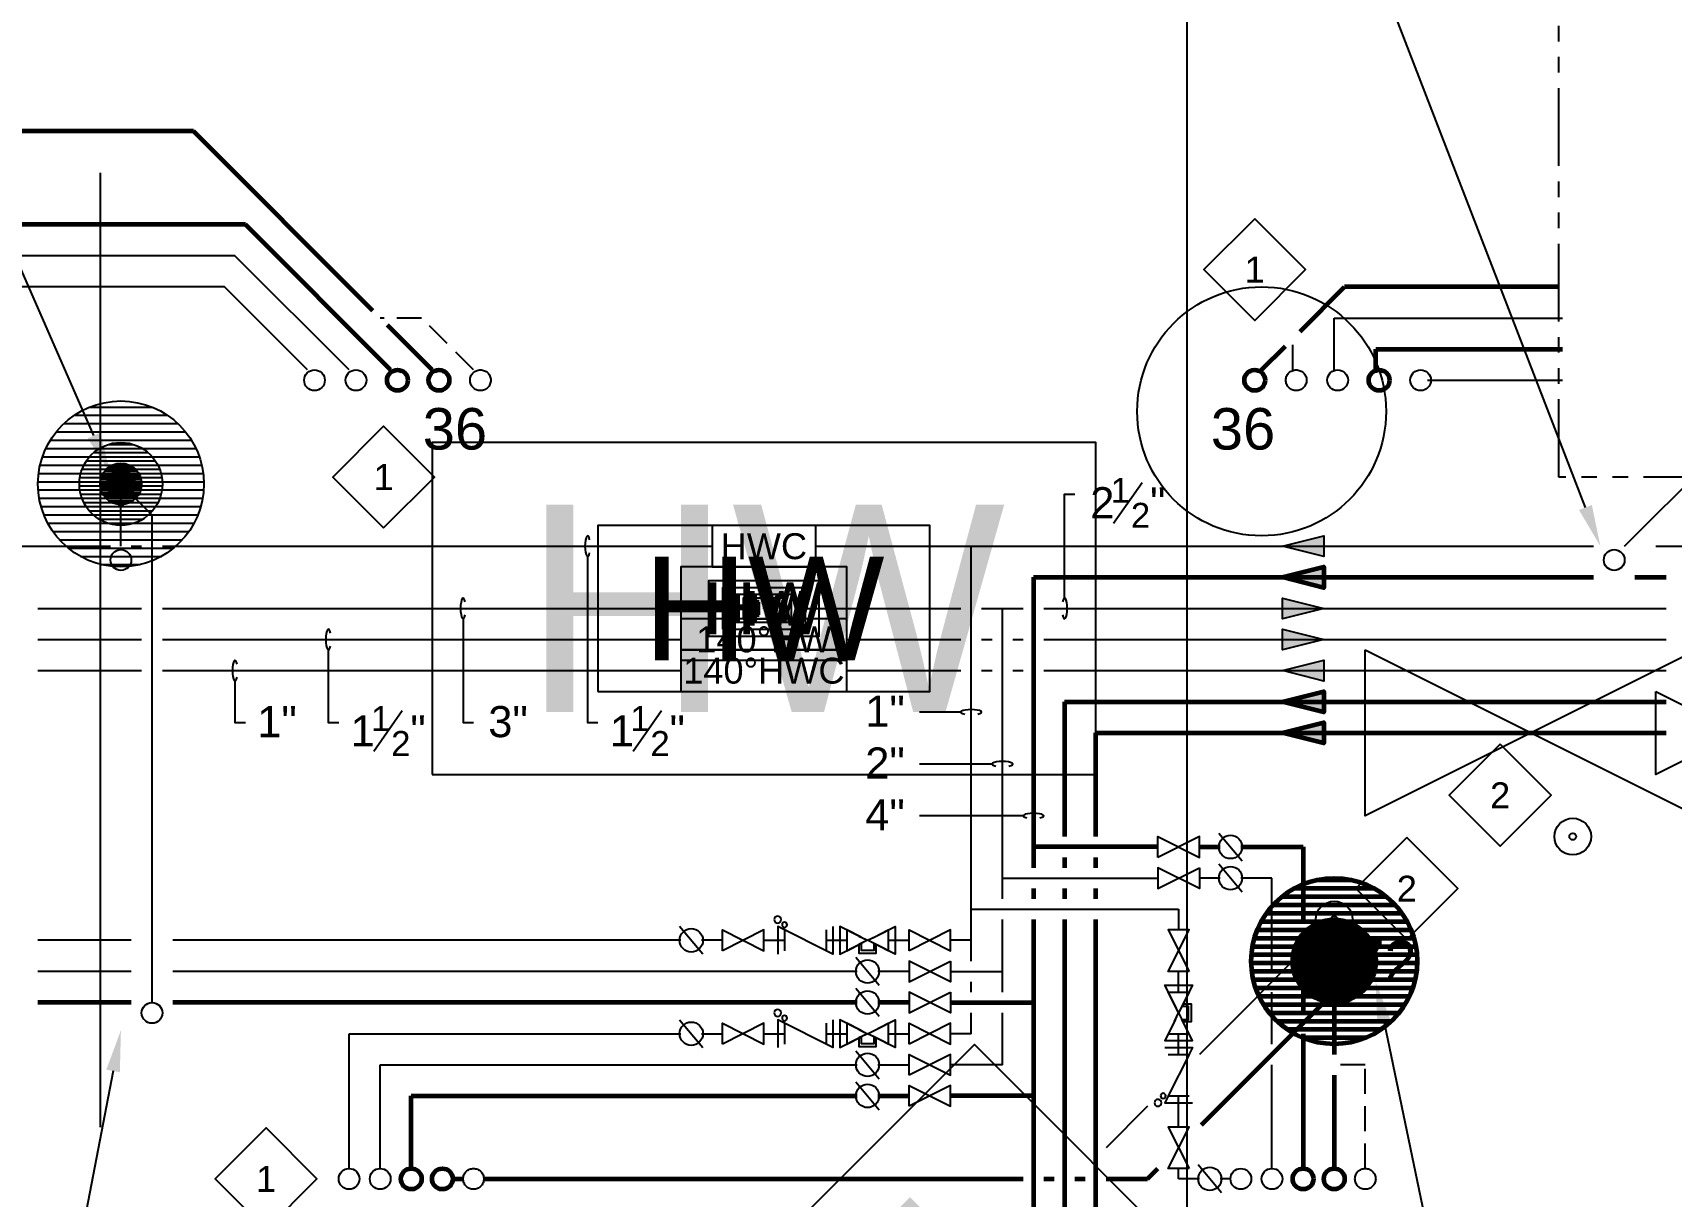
# Model space of a CAD drawing. Extents: x -3956 to 957, y -346 to 1886.
# Drawn here: x -1253.5 to -779.5, y 179.7 to 516.2 of the extents above; entities that cross this region are included whole.
import ezdxf
from ezdxf.enums import TextEntityAlignment as Align

# ---------------------------------------------------------------- set-up
doc = ezdxf.new("R2010")
doc.units = 0
doc.header["$LTSCALE"] = 36
doc.header["$MEASUREMENT"] = 0
doc.linetypes.add('PHANTOM2', pattern=[1.25, 0.625, -0.125, 0.125, -0.125, 0.125, -0.125])
doc.linetypes.add('VENT', pattern=[0.30000000000000004, 0.2, -0.1])
for name, color, linetype in [('G-ANNO-TEXT', 70, 'Continuous'), ('G-ANNO-TEXT @ 96', 70, 'Continuous'), ('P-14HW-N', 3, 'Continuous'), ('P-14HW-N @ 96', 3, 'Continuous'), ('P-14HWC-N', 2, 'Continuous'), ('P-14HWC-N @ 96', 2, 'Continuous'), ('P-HW-N', 1, 'Continuous'), ('P-HW-N @ 1 (1)', 1, 'Continuous'), ('P-HW-N @ 1 (2)', 1, 'Continuous'), ('P-HW-N @ 128', 1, 'Continuous'), ('P-HW-N @ 192', 1, 'Continuous'), ('P-HW-N @ 384', 1, 'Continuous'), ('P-HW-N @ 48', 1, 'Continuous'), ('P-HW-N @ 64', 1, 'Continuous'), ('P-HW-N @ 768', 1, 'Continuous'), ('P-HW-N @ 96', 1, 'Continuous'), ('P-HWC-N', 2, 'Continuous'), ('P-HWC-N @ 1 (1)', 2, 'Continuous'), ('P-HWC-N @ 1 (2)', 2, 'Continuous'), ('P-HWC-N @ 12', 2, 'Continuous'), ('P-HWC-N @ 128', 2, 'Continuous'), ('P-HWC-N @ 16', 2, 'Continuous'), ('P-HWC-N @ 192', 2, 'Continuous'), ('P-HWC-N @ 2', 2, 'Continuous'), ('P-HWC-N @ 24', 2, 'Continuous'), ('P-HWC-N @ 384', 2, 'Continuous'), ('P-HWC-N @ 4', 2, 'Continuous'), ('P-HWC-N @ 48', 2, 'Continuous'), ('P-HWC-N @ 64', 2, 'Continuous'), ('P-HWC-N @ 768', 2, 'Continuous'), ('P-HWC-N @ 8', 2, 'Continuous'), ('P-HWC-N @ 96', 2, 'Continuous'), ('P-SANV-N', 5, 'VENT'), ('P-SANV-N @ 96', 5, 'VENT'), ('P-STRM-N', 2, 'Continuous'), ('P-STRM-N @ 1 (1)', 2, 'Continuous'), ('P-STRM-N @ 1 (2)', 2, 'Continuous'), ('P-STRM-N @ 12', 2, 'Continuous'), ('P-STRM-N @ 128', 2, 'Continuous'), ('P-STRM-N @ 16', 2, 'Continuous'), ('P-STRM-N @ 192', 2, 'Continuous'), ('P-STRM-N @ 2', 2, 'Continuous'), ('P-STRM-N @ 24', 2, 'Continuous'), ('P-STRM-N @ 384', 2, 'Continuous'), ('P-STRM-N @ 4', 2, 'Continuous'), ('P-STRM-N @ 48', 2, 'Continuous'), ('P-STRM-N @ 64', 2, 'Continuous'), ('P-STRM-N @ 768', 2, 'Continuous'), ('P-STRM-N @ 8', 2, 'Continuous'), ('P-STRM-N @ 96', 2, 'Continuous')]:
    doc.layers.add(name, color=color, linetype=linetype)
for name, color, linetype, lineweight in [('P-CW-N', 4, 'Continuous', 60), ('P-CW-N @ 96', 4, 'Continuous', 60), ('P-GAS-N', 3, 'Continuous', 60), ('P-GAS-N @ 96', 3, 'Continuous', 60), ('P-SAN-N', 6, 'Continuous', 60), ('P-SAN-N @ 1 (1)', 6, 'Continuous', 60), ('P-SAN-N @ 1 (2)', 6, 'Continuous', 60), ('P-SAN-N @ 12', 6, 'Continuous', 60), ('P-SAN-N @ 128', 6, 'Continuous', 60), ('P-SAN-N @ 16', 6, 'Continuous', 60), ('P-SAN-N @ 192', 6, 'Continuous', 60), ('P-SAN-N @ 2', 6, 'Continuous', 60), ('P-SAN-N @ 24', 6, 'Continuous', 60), ('P-SAN-N @ 384', 6, 'Continuous', 60), ('P-SAN-N @ 4', 6, 'Continuous', 60), ('P-SAN-N @ 48', 6, 'Continuous', 60), ('P-SAN-N @ 64', 6, 'Continuous', 60), ('P-SAN-N @ 768', 6, 'Continuous', 60), ('P-SAN-N @ 8', 6, 'Continuous', 60), ('P-SAN-N @ 96', 6, 'Continuous', 60)]:
    doc.layers.add(name, color=color, linetype=linetype, lineweight=lineweight)
doc.layers.add('P-SAN-DFU', color=7, linetype='Continuous', plot=False)
doc.styles.add('Arial', font='arial.ttf')

# ---------------------------------------------------------------- blocks, each defined once
blk = doc.blocks.new('*U7')
blk.add_circle((0, 0), 0.03125)
blk = doc.blocks.new('DIAMOND TAG')
blk.add_lwpolyline([(0, -0.1533391834124131), (0.1533391834122995, 0), (0, 0.1533391834122995), (-0.1533391834122995, 0)], close=True)
at = {"style": 'Arial'}
blk.add_attdef('XXX', text='', height=0.078125, dxfattribs=at).set_placement((0, 0), align=Align.MIDDLE)
blk = doc.blocks.new('*U13')
at = {"layer": 'DEFPOINTS'}
blk.add_lwpolyline([(-0.25, -0.06249999999999999), (0.25, -0.0625), (0.25, 0.0625), (-0.25, 0.0625)], close=True, dxfattribs=at)
at = {"insert": (-5.551115123125783e-17, 0.03956876705320601), "char_height": 0.078125, "width": 0.2237833603342428, "attachment_point": 2, "style": 'Arial'}
blk.add_mtext('140%%DHW', dxfattribs=at)
blk = doc.blocks.new('*U14')
at = {"layer": 'DEFPOINTS'}
blk.add_lwpolyline([(-0.25, -0.06249999999999999), (0.25, -0.0625), (0.25, 0.0625), (-0.25, 0.0625)], close=True, dxfattribs=at)
at = {"insert": (-1.110223024625157e-16, 0.03903585436562074), "char_height": 0.078125, "width": 0.3407139839491038, "attachment_point": 2, "style": 'Arial'}
blk.add_mtext('140%%DHWC', dxfattribs=at)
blk = doc.blocks.new('*U15')
at = {"layer": 'DEFPOINTS'}
blk.add_lwpolyline([(-0.15625, -0.0625), (0.15625, -0.0625), (0.15625, 0.0625), (-0.15625, 0.0625)], close=True, dxfattribs=at)
at = {"style": 'Arial'}
blk.add_text('HWC', height=0.078125, dxfattribs=at).set_placement((-6.572811999932464e-17, 0), align=Align.MIDDLE)
blk = doc.blocks.new('*U6')
h = blk.add_hatch()
h.set_pattern_fill('ANSI31', color=256, scale=0.025, angle=135)
h.set_pattern_definition([(180, (0, 0), (-4.336808689942018e-19, -0.003125), [])])
edge = h.paths.add_edge_path()
edge.add_arc((-3.469446951953614e-18, -6.938893903907228e-18), 0.03125000000000001, 0, 360)
blk.add_circle((0, 0), 0.03125)
blk = doc.blocks.new('*U1457')
at = {"layer": 'P-STRM-N @ 1 (1)'}
blk.add_blockref('*U6', (-1228.000000014936, 385.7428015229925), dxfattribs=at)
at = {"layer": 'P-STRM-N @ 1 (2)'}
blk.add_blockref('*U6', (-1228.000000014936, 385.7428015229925), dxfattribs=at)
at = {"layer": 'P-STRM-N @ 12', "xscale": 12, "yscale": 12, "zscale": 12}
blk.add_blockref('*U6', (-1228.000000014936, 385.7428015229925), dxfattribs=at)
at = {"layer": 'P-STRM-N @ 128', "xscale": 128, "yscale": 128, "zscale": 128}
blk.add_blockref('*U6', (-1228.000000014936, 385.7428015229925), dxfattribs=at)
at = {"layer": 'P-STRM-N @ 16', "xscale": 16, "yscale": 16, "zscale": 16}
blk.add_blockref('*U6', (-1228.000000014936, 385.7428015229925), dxfattribs=at)
at = {"layer": 'P-STRM-N @ 192', "xscale": 192, "yscale": 192, "zscale": 192}
blk.add_blockref('*U6', (-1228.000000014936, 385.7428015229925), dxfattribs=at)
at = {"layer": 'P-STRM-N @ 2', "xscale": 2, "yscale": 2, "zscale": 2}
blk.add_blockref('*U6', (-1228.000000014936, 385.7428015229925), dxfattribs=at)
at = {"layer": 'P-STRM-N @ 24', "xscale": 24, "yscale": 24, "zscale": 24}
blk.add_blockref('*U6', (-1228.000000014936, 385.7428015229925), dxfattribs=at)
at = {"layer": 'P-STRM-N @ 384', "xscale": 384, "yscale": 384, "zscale": 384}
blk.add_blockref('*U6', (-1228.000000014936, 385.7428015229925), dxfattribs=at)
at = {"layer": 'P-STRM-N @ 4', "xscale": 4, "yscale": 4, "zscale": 4}
blk.add_blockref('*U6', (-1228.000000014936, 385.7428015229925), dxfattribs=at)
at = {"layer": 'P-STRM-N @ 48', "xscale": 48, "yscale": 48, "zscale": 48}
blk.add_blockref('*U6', (-1228.000000014936, 385.7428015229925), dxfattribs=at)
at = {"layer": 'P-STRM-N @ 64', "xscale": 64, "yscale": 64, "zscale": 64}
blk.add_blockref('*U6', (-1228.000000014936, 385.7428015229925), dxfattribs=at)
at = {"layer": 'P-STRM-N @ 768', "xscale": 768, "yscale": 768, "zscale": 768}
blk.add_blockref('*U6', (-1228.000000014936, 385.7428015229925), dxfattribs=at)
at = {"layer": 'P-STRM-N @ 8', "xscale": 8, "yscale": 8, "zscale": 8}
blk.add_blockref('*U6', (-1228.000000014936, 385.7428015229925), dxfattribs=at)
at = {"layer": 'P-STRM-N @ 96', "xscale": 96, "yscale": 96, "zscale": 96}
blk.add_blockref('*U6', (-1228.000000014936, 385.7428015229925), dxfattribs=at)
blk = doc.blocks.new('*U1458')
at = {"layer": 'P-SAN-N @ 1 (1)'}
blk.add_blockref('*U6', (-877.0000000149357, 247.7428015229925), dxfattribs=at)
at = {"layer": 'P-SAN-N @ 1 (2)'}
blk.add_blockref('*U6', (-877.0000000149357, 247.7428015229925), dxfattribs=at)
at = {"layer": 'P-SAN-N @ 12', "xscale": 12, "yscale": 12, "zscale": 12}
blk.add_blockref('*U6', (-877.0000000149357, 247.7428015229925), dxfattribs=at)
at = {"layer": 'P-SAN-N @ 128', "xscale": 128, "yscale": 128, "zscale": 128}
blk.add_blockref('*U6', (-877.0000000149357, 247.7428015229925), dxfattribs=at)
at = {"layer": 'P-SAN-N @ 16', "xscale": 16, "yscale": 16, "zscale": 16}
blk.add_blockref('*U6', (-877.0000000149357, 247.7428015229925), dxfattribs=at)
at = {"layer": 'P-SAN-N @ 192', "xscale": 192, "yscale": 192, "zscale": 192}
blk.add_blockref('*U6', (-877.0000000149357, 247.7428015229925), dxfattribs=at)
at = {"layer": 'P-SAN-N @ 2', "xscale": 2, "yscale": 2, "zscale": 2}
blk.add_blockref('*U6', (-877.0000000149357, 247.7428015229925), dxfattribs=at)
at = {"layer": 'P-SAN-N @ 24', "xscale": 24, "yscale": 24, "zscale": 24}
blk.add_blockref('*U6', (-877.0000000149357, 247.7428015229925), dxfattribs=at)
at = {"layer": 'P-SAN-N @ 384', "xscale": 384, "yscale": 384, "zscale": 384}
blk.add_blockref('*U6', (-877.0000000149357, 247.7428015229925), dxfattribs=at)
at = {"layer": 'P-SAN-N @ 4', "xscale": 4, "yscale": 4, "zscale": 4}
blk.add_blockref('*U6', (-877.0000000149357, 247.7428015229925), dxfattribs=at)
at = {"layer": 'P-SAN-N @ 48', "xscale": 48, "yscale": 48, "zscale": 48}
blk.add_blockref('*U6', (-877.0000000149357, 247.7428015229925), dxfattribs=at)
at = {"layer": 'P-SAN-N @ 64', "xscale": 64, "yscale": 64, "zscale": 64}
blk.add_blockref('*U6', (-877.0000000149357, 247.7428015229925), dxfattribs=at)
at = {"layer": 'P-SAN-N @ 768', "xscale": 768, "yscale": 768, "zscale": 768}
blk.add_blockref('*U6', (-877.0000000149357, 247.7428015229925), dxfattribs=at)
at = {"layer": 'P-SAN-N @ 8', "xscale": 8, "yscale": 8, "zscale": 8}
blk.add_blockref('*U6', (-877.0000000149357, 247.7428015229925), dxfattribs=at)
at = {"layer": 'P-SAN-N @ 96', "xscale": 96, "yscale": 96, "zscale": 96}
blk.add_blockref('*U6', (-868.0000000149357, 247.7428015229925), dxfattribs=at)
blk = doc.blocks.new('*U31')
at = {"linetype": 'Continuous'}
blk.add_lwpolyline([(-0.0625, 0.0625, 0, 0.02734375, 0), (-0.004140429033668624, 0.0625, 0, 0, 0), (-0.004140429033668624, 0.0625, 0, 0, 0), (0.06249999999977263, 0.0625, 0, 0, 0)], format="xyseb", dxfattribs=at)
blk.add_lwpolyline([(-0.0625, 0.03125), (-0.0625, -0.03125), (0.0625, 0.03125), (0.0625, -0.03125)], dxfattribs=at)
blk.add_circle((0.0625, 0.046875), 0.007812499999988433, dxfattribs=at)
blk = doc.blocks.new('*U1461')
at = {"layer": 'P-HWC-N @ 128', "xscale": -128, "yscale": 128, "zscale": 128}
blk.add_blockref('*U31', (-1030.000000014936, 253.7428015229927), dxfattribs=at)
at = {"layer": 'P-HWC-N @ 96', "xscale": -96, "yscale": 96, "zscale": 96}
blk.add_blockref('*U31', (-1030.000000014936, 253.7428015229927), dxfattribs=at)
blk = doc.blocks.new('*U32')
at = {"linetype": 'Continuous'}
for points in [[(-0.01950223899833947, -0.009751119128395658), (-0.06250000047529625, -0.03124999904940751), (-0.06249999952470375, 0.03125000095059249), (-0.01950223850397403, 0.009751119622759319)], [(-0.01950223850397423, 0.00975111962275942), (-0.01950223850397423, 0.02925335812675912), (0.0195022389983379, 0.02925335812675912), (0.0195022389983379, 0.00975111912839576)], [(-0.01950223850397562, -0.009751119622759222), (4.943599696272116e-10, -4.943635590677493e-10), (-0.01950223800961018, 0.009751119128395755)], [(0.01950223899833789, 0.009751119128395757), (4.943647435862175e-10, -4.943635590677493e-10), (0.01950223949270333, -0.00975111962275922)], [(0.01950223850397226, -0.009751119622759319), (0.06249999952470375, -0.03125000095059249), (0.06250000047529625, 0.03124999904940751), (0.0195022389983377, 0.009751119128395658)]]:
    blk.add_lwpolyline(points, dxfattribs=at)
blk = doc.blocks.new('*U1462')
at = {"layer": 'P-HWC-N @ 128', "xscale": -128, "yscale": 128, "zscale": 128, "rotation": 180.0000005390557}
blk.add_blockref('*U32', (-1012.000000014936, 253.742801475534), dxfattribs=at)
at = {"layer": 'P-HWC-N @ 96', "xscale": -96, "yscale": 96, "zscale": 96, "rotation": 180.0000005390557}
blk.add_blockref('*U32', (-1012.000000014936, 253.742801475534), dxfattribs=at)
blk = doc.blocks.new('*U1463')
at = {"layer": 'P-HWC-N @ 128', "xscale": -128, "yscale": 128, "zscale": 128}
blk.add_blockref('*U31', (-1030.000000014936, 226.7428015229927), dxfattribs=at)
at = {"layer": 'P-HWC-N @ 96', "xscale": -96, "yscale": 96, "zscale": 96}
blk.add_blockref('*U31', (-1030.000000014936, 226.7428015229927), dxfattribs=at)
blk = doc.blocks.new('*U1464')
at = {"layer": 'P-HWC-N @ 128', "xscale": -128, "yscale": 128, "zscale": 128, "rotation": 180.0000005390557}
blk.add_blockref('*U32', (-1012.000000014936, 226.742801475534), dxfattribs=at)
at = {"layer": 'P-HWC-N @ 96', "xscale": -96, "yscale": 96, "zscale": 96, "rotation": 180.0000005390557}
blk.add_blockref('*U32', (-1012.000000014936, 226.742801475534), dxfattribs=at)
blk = doc.blocks.new('*U1465')
at = {"layer": 'P-HWC-N @ 128', "xscale": -128, "yscale": 128, "zscale": 128, "rotation": 90}
blk.add_blockref('*U31', (-922.0000000149357, 214.7428015229925), dxfattribs=at)
at = {"layer": 'P-HWC-N @ 96', "xscale": -96, "yscale": 96, "zscale": 96, "rotation": 90}
blk.add_blockref('*U31', (-922.0000000149357, 214.7428015229925), dxfattribs=at)
blk = doc.blocks.new('*U1466')
at = {"layer": 'P-HWC-N @ 128', "xscale": -128, "yscale": 128, "zscale": 128, "rotation": 270.0000005390557}
blk.add_blockref('*U32', (-921.9999999674769, 232.7428015229925), dxfattribs=at)
at = {"layer": 'P-HWC-N @ 96', "xscale": -96, "yscale": 96, "zscale": 96, "rotation": 270.0000005390557}
blk.add_blockref('*U32', (-921.9999999674769, 232.7428015229925), dxfattribs=at)
blk = doc.blocks.new('*U39')
at = {"layer": 'DEFPOINTS'}
blk.add_lwpolyline([(-0.125, -0.0625), (0.125, -0.0625), (0.125, 0.0625), (-0.125, 0.0625)], close=True, dxfattribs=at)
at = {"style": 'Arial'}
blk.add_text('HW', height=0.078125, dxfattribs=at).set_placement((-3.713743472833174e-17, 0), align=Align.MIDDLE)
blk = doc.blocks.new('*U1468')
at = {"layer": 'P-HW-N @ 1 (1)', "linetype": 'ByBlock', "lineweight": -2}
blk.add_blockref('*U39', (-1042.000000014936, 349.7428015229925), dxfattribs=at)
at = {"layer": 'P-HW-N @ 1 (2)', "linetype": 'ByBlock', "lineweight": -2}
blk.add_blockref('*U39', (-1042.000000014936, 349.7428015229925), dxfattribs=at)
at = {"layer": 'P-HW-N @ 128', "linetype": 'ByBlock', "lineweight": -2, "xscale": 128, "yscale": 128, "zscale": 128}
blk.add_blockref('*U39', (-1042.000000014936, 349.7428015229925), dxfattribs=at)
at = {"layer": 'P-HW-N @ 192', "linetype": 'ByBlock', "lineweight": -2, "xscale": 192, "yscale": 192, "zscale": 192}
blk.add_blockref('*U39', (-1042.000000014936, 349.7428015229925), dxfattribs=at)
at = {"layer": 'P-HW-N @ 384', "linetype": 'ByBlock', "lineweight": -2, "xscale": 384, "yscale": 384, "zscale": 384}
blk.add_blockref('*U39', (-1042.000000014936, 349.7428015229925), dxfattribs=at)
at = {"layer": 'P-HW-N @ 48', "linetype": 'ByBlock', "lineweight": -2, "xscale": 48, "yscale": 48, "zscale": 48}
blk.add_blockref('*U39', (-1042.000000014936, 349.7428015229925), dxfattribs=at)
at = {"layer": 'P-HW-N @ 64', "linetype": 'ByBlock', "lineweight": -2, "xscale": 64, "yscale": 64, "zscale": 64}
blk.add_blockref('*U39', (-1042.000000014936, 349.7428015229925), dxfattribs=at)
at = {"layer": 'P-HW-N @ 768', "linetype": 'ByBlock', "lineweight": -2, "xscale": 768, "yscale": 768, "zscale": 768}
blk.add_blockref('*U39', (-1042.000000014936, 349.7428015229925), dxfattribs=at)
at = {"layer": 'P-HW-N @ 96', "linetype": 'ByBlock', "lineweight": -2, "xscale": 96, "yscale": 96, "zscale": 96}
blk.add_blockref('*U39', (-1042.000000014936, 349.7428015229925), dxfattribs=at)
blk = doc.blocks.new('DRAIN')
at = {"linetype": 'Continuous'}
blk.add_circle((0, 0), 0.05530674364832543, dxfattribs=at)
at = {"color": 7, "linetype": 'Continuous'}
blk.add_circle((0, 0), 0.01, dxfattribs=at)
blk = doc.blocks.new('*U91')
for p, q in [((-0.0625, 9.505924936092924e-10), (-0.09375, 9.505924974363136e-10)), ((0.0625000009887199, 2.00678804205732e-09), (0.09375000098871988, 2.534885816638908e-09))]:
    blk.add_line(p, q)
at = {"linetype": 'Continuous'}
for points in [[(-0.2187499999997726, 0.03125000095050724), (-0.09375, -0.03124999904932224), (-0.09375, 0.03125000095050724), (-0.2187499999997726, -0.03124999904932224), (-0.2187499999997726, 0.03125000095050724)], [(-0.01950223899833947, -0.009751119128395658), (-0.06250000047529625, -0.03124999904940751), (-0.06249999952470375, 0.03125000095059249), (-0.01950223850397403, 0.009751119622759319)], [(0.01950223850397226, -0.009751119622759319), (0.06249999952470375, -0.03125000095059249), (0.06250000047529625, 0.03124999904940751), (0.0195022389983377, 0.009751119128395658)], [(0.2187500004603947, 0.03125000464719163), (0.09375000151681766, -0.03124999746502892), (0.09375000046062211, 0.03125000253480055), (0.2187500015165903, -0.03124999535263783), (0.2187500004603947, 0.03125000464719163)], [(-0.01950223850397423, 0.00975111962275942), (-0.01950223850397423, 0.02925335812675912), (0.0195022389983379, 0.02925335812675912), (0.0195022389983379, 0.00975111912839576)], [(-0.01950223850397562, -0.009751119622759222), (4.943599696272116e-10, -4.943635590677493e-10), (-0.01950223800961018, 0.009751119128395755)], [(0.01950223899833789, 0.009751119128395757), (4.943647435862175e-10, -4.943635590677493e-10), (0.01950223949270333, -0.00975111962275922)]]:
    blk.add_lwpolyline(points, dxfattribs=at)
blk = doc.blocks.new('*U1628')
at = {"layer": 'P-HWC-N @ 1 (1)'}
blk.add_blockref('*U91', (-700.0000000149357, 313.7428015229925), dxfattribs=at)
at = {"layer": 'P-HWC-N @ 1 (2)'}
blk.add_blockref('*U91', (-700.0000000149357, 313.7428015229925), dxfattribs=at)
at = {"layer": 'P-HWC-N @ 12', "xscale": 12, "yscale": 12, "zscale": 12}
blk.add_blockref('*U91', (-700.0000000149357, 313.7428015229925), dxfattribs=at)
at = {"layer": 'P-HWC-N @ 128', "xscale": 128, "yscale": 128, "zscale": 128}
blk.add_blockref('*U91', (-700.0000000149357, 313.7428015229925), dxfattribs=at)
at = {"layer": 'P-HWC-N @ 16', "xscale": 16, "yscale": 16, "zscale": 16}
blk.add_blockref('*U91', (-700.0000000149357, 313.7428015229925), dxfattribs=at)
at = {"layer": 'P-HWC-N @ 192', "xscale": 192, "yscale": 192, "zscale": 192}
blk.add_blockref('*U91', (-700.0000000149357, 313.7428015229925), dxfattribs=at)
at = {"layer": 'P-HWC-N @ 2', "xscale": 2, "yscale": 2, "zscale": 2}
blk.add_blockref('*U91', (-700.0000000149357, 313.7428015229925), dxfattribs=at)
at = {"layer": 'P-HWC-N @ 24', "xscale": 24, "yscale": 24, "zscale": 24}
blk.add_blockref('*U91', (-700.0000000149357, 313.7428015229925), dxfattribs=at)
at = {"layer": 'P-HWC-N @ 384', "xscale": 384, "yscale": 384, "zscale": 384}
blk.add_blockref('*U91', (-700.0000000149357, 313.7428015229925), dxfattribs=at)
at = {"layer": 'P-HWC-N @ 4', "xscale": 4, "yscale": 4, "zscale": 4}
blk.add_blockref('*U91', (-700.0000000149357, 313.7428015229925), dxfattribs=at)
at = {"layer": 'P-HWC-N @ 48', "xscale": 48, "yscale": 48, "zscale": 48}
blk.add_blockref('*U91', (-700.0000000149357, 313.7428015229925), dxfattribs=at)
at = {"layer": 'P-HWC-N @ 64', "xscale": 64, "yscale": 64, "zscale": 64}
blk.add_blockref('*U91', (-700.0000000149357, 313.7428015229925), dxfattribs=at)
at = {"layer": 'P-HWC-N @ 768', "xscale": 768, "yscale": 768, "zscale": 768}
blk.add_blockref('*U91', (-700.0000000149357, 313.7428015229925), dxfattribs=at)
at = {"layer": 'P-HWC-N @ 8', "xscale": 8, "yscale": 8, "zscale": 8}
blk.add_blockref('*U91', (-700.0000000149357, 313.7428015229925), dxfattribs=at)
at = {"layer": 'P-HWC-N @ 96', "xscale": 96, "yscale": 96, "zscale": 96}
blk.add_blockref('*U91', (-700.0000000149357, 313.7428015229925), dxfattribs=at)
blk = doc.blocks.new('FlowArrow')
blk.add_hatch(color=256).paths.add_polyline_path([(-0.125, 1.539567084929416e-17), (1.387778780781446e-17, -0.03124999999999999), (1.387778780781446e-17, 0.03125000000000001)])
blk.add_lwpolyline([(-0.125, 1.530808498934192e-17), (1.387778780781446e-17, 0.03125000000000001), (1.387778780781446e-17, -0.03124999999999999), (-0.125, 1.530808498934192e-17)])
blk = doc.blocks.new('*U64')
at = {"layer": 'DEFPOINTS'}
blk.add_lwpolyline([(-0.125, -0.06249999999999999), (0.125, -0.06249999999999998), (0.125, 0.06250000000000003), (-0.125, 0.0625)], close=True, dxfattribs=at)
at = {"style": 'Arial'}
blk.add_text('ST', height=0.078125, dxfattribs=at).set_placement((-9.393444791544109e-18, 0), align=Align.MIDDLE)
blk = doc.blocks.new('*U1672')
at = {"layer": 'P-STRM-N @ 1 (1)', "linetype": 'ByBlock', "lineweight": -2, "rotation": 44.99999999999999}
blk.add_blockref('*U64', (-1015.000000014936, 121.7428015229925), dxfattribs=at)
at = {"layer": 'P-STRM-N @ 1 (2)', "linetype": 'ByBlock', "lineweight": -2, "rotation": 44.99999999999999}
blk.add_blockref('*U64', (-1015.000000014936, 121.7428015229925), dxfattribs=at)
at = {"layer": 'P-STRM-N @ 128', "linetype": 'ByBlock', "lineweight": -2, "xscale": 128, "yscale": 128, "zscale": 128, "rotation": 44.99999999999999}
blk.add_blockref('*U64', (-1015.000000014936, 121.7428015229925), dxfattribs=at)
at = {"layer": 'P-STRM-N @ 192', "linetype": 'ByBlock', "lineweight": -2, "xscale": 192, "yscale": 192, "zscale": 192, "rotation": 44.99999999999999}
blk.add_blockref('*U64', (-1015.000000014936, 121.7428015229925), dxfattribs=at)
at = {"layer": 'P-STRM-N @ 384', "linetype": 'ByBlock', "lineweight": -2, "xscale": 383.9999999999999, "yscale": 383.9999999999999, "zscale": 383.9999999999999, "rotation": 44.99999999999999}
blk.add_blockref('*U64', (-1015.000000014936, 121.7428015229925), dxfattribs=at)
at = {"layer": 'P-STRM-N @ 48', "linetype": 'ByBlock', "lineweight": -2, "xscale": 47.99999999999999, "yscale": 47.99999999999999, "zscale": 47.99999999999999, "rotation": 44.99999999999999}
blk.add_blockref('*U64', (-1015.000000014936, 121.7428015229925), dxfattribs=at)
at = {"layer": 'P-STRM-N @ 64', "linetype": 'ByBlock', "lineweight": -2, "xscale": 64, "yscale": 64, "zscale": 64, "rotation": 44.99999999999999}
blk.add_blockref('*U64', (-1015.000000014936, 121.7428015229925), dxfattribs=at)
at = {"layer": 'P-STRM-N @ 768', "linetype": 'ByBlock', "lineweight": -2, "xscale": 767.9999999999999, "yscale": 767.9999999999999, "zscale": 767.9999999999999, "rotation": 44.99999999999999}
blk.add_blockref('*U64', (-1015.000000014936, 121.7428015229925), dxfattribs=at)
at = {"layer": 'P-STRM-N @ 96', "linetype": 'ByBlock', "lineweight": -2, "xscale": 95.99999999999999, "yscale": 95.99999999999999, "zscale": 95.99999999999999, "rotation": 44.99999999999999}
blk.add_blockref('*U64', (-1015.000000014936, 121.7428015229925), dxfattribs=at)
blk = doc.blocks.new('LeaderNoteBlock')
blk.add_ellipse((0, 0), major_axis=(1, -1.836909530733566e-16), ratio=0.2499999999998295, start_param=5.387520513321723, end_param=10.32044275462724)

msp = doc.modelspace()

# ---------------------------------------------------------------- linework, layer by layer
at = {"color": 7, "linetype": 'Continuous'}
for p, q in [((-910.3679860300249, 284.7701046158882), (-903.632013999862, 276.7154984301158)), ((-903.6320139998465, 267.7154984300969), (-910.3679860300094, 275.7701046158693)), ((-1059.632013999847, 249.7154984300969), (-1066.367986030009, 257.7701046158693)), ((-1008.632013999847, 240.7154984300969), (-1015.367986030009, 248.7701046158693)), ((-1008.632013999847, 231.7154984300969), (-1015.367986030009, 239.7701046158693)), ((-1066.367986030025, 230.7701046158882), (-1059.632013999862, 222.7154984301158)), ((-1015.367986030025, 221.7701046158882), (-1008.632013999862, 213.7154984301158)), ((-1015.367986030025, 212.7701046158882), (-1008.632013999862, 204.7154984301158)), ((-909.6320139998465, 180.7154984300969), (-916.3679860300094, 188.7701046158693))]:
    msp.add_line(p, q, dxfattribs=at)
at = {"linetype": 'Continuous'}
for points in [[(-928.0000000149139, 277.7428015230007), (-928.0000000149139, 283.7428015229843), (-916.0000000149357, 277.7428015230007), (-916.0000000149357, 283.7428015229843), (-928.0000000149139, 277.7428015230007)], [(-916.0000000149575, 274.7428015229843), (-916.0000000149575, 268.7428015230007), (-928.0000000149357, 274.7428015229843), (-928.0000000149357, 268.7428015230007), (-916.0000000149575, 274.7428015229843)], [(-1054.000000014914, 250.7428015230009), (-1054.000000014914, 256.7428015229846), (-1042.000000014936, 250.7428015230009), (-1042.000000014936, 256.7428015229846), (-1054.000000014914, 250.7428015230009)], [(-1000.000000014914, 250.7428015230009), (-1000.000000014914, 256.7428015229846), (-988.0000000149357, 250.7428015230009), (-988.0000000149357, 256.7428015229846), (-1000.000000014914, 250.7428015230009)], [(-919.0000000149439, 244.7428015230144), (-925.0000000149275, 244.7428015230144), (-919.0000000149439, 256.7428015229925), (-925.0000000149275, 256.7428015229925), (-919.0000000149439, 244.7428015230144)], [(-988.0000000149575, 247.7428015229843), (-988.0000000149575, 241.7428015230007), (-1000.000000014936, 247.7428015229843), (-1000.000000014936, 241.7428015230007), (-988.0000000149575, 247.7428015229843)], [(-988.0000000149575, 238.7428015229843), (-988.0000000149575, 232.7428015230007), (-1000.000000014936, 238.7428015229843), (-1000.000000014936, 232.7428015230007), (-988.0000000149575, 238.7428015229843)], [(-1054.000000014914, 223.7428015230009), (-1054.000000014914, 229.7428015229846), (-1042.000000014936, 223.7428015230009), (-1042.000000014936, 229.7428015229846), (-1054.000000014914, 223.7428015230009)], [(-1000.000000014914, 223.7428015230009), (-1000.000000014914, 229.7428015229846), (-988.0000000149357, 223.7428015230009), (-988.0000000149357, 229.7428015229846), (-1000.000000014914, 223.7428015230009)], [(-1000.000000014914, 214.7428015230007), (-1000.000000014914, 220.7428015229843), (-988.0000000149357, 214.7428015230007), (-988.0000000149357, 220.7428015229843), (-1000.000000014914, 214.7428015230007)], [(-1000.000000014914, 205.7428015230007), (-1000.000000014914, 211.7428015229843), (-988.0000000149357, 205.7428015230007), (-988.0000000149357, 211.7428015229843), (-1000.000000014914, 205.7428015230007)], [(-919.0000000149439, 187.7428015230144), (-925.0000000149275, 187.7428015230144), (-919.0000000149439, 199.7428015229925), (-925.0000000149275, 199.7428015229925), (-919.0000000149439, 187.7428015230144)]]:
    msp.add_lwpolyline(points, dxfattribs=at)
for centre in [(-907.0000000149435, 280.7428015230018), (-907.000000014928, 271.7428015229832), (-1063.000000014928, 253.7428015229832), (-1012.000000014928, 244.7428015229832), (-1012.000000014928, 235.7428015229832), (-1063.000000014943, 226.7428015230018), (-1012.000000014943, 217.7428015230018), (-1012.000000014943, 208.7428015230018), (-913.000000014928, 184.7428015229832)]:
    msp.add_circle(centre, 3.375, dxfattribs=at)
at = {"layer": 'DEFPOINTS'}
for p, q in [((-919.5175006041309, -345.8973308322034), (-919.5175006041309, 1886.102667056781)), ((-1234.000000014936, 475.7428015229925), (-1234.000000014936, 199.7428015229925))]:
    msp.add_line(p, q, dxfattribs=at)
at = {"layer": 'G-ANNO-TEXT', "linetype": 'PHANTOM2'}
for p, q in [((-812.0000000149357, 387.7428015229925), (-812.0000000149357, 757.7428015229925)), ((-720.0000000149357, 387.7428015229925), (-812.0000000149357, 387.7428015229925))]:
    msp.add_line(p, q, dxfattribs=at)
at = {"layer": 'G-ANNO-TEXT'}
for p, q in [((-940.8534884194191, 374.4154388641391), (-932.5939877359638, 386.2112283019005)), ((-1154.854170547659, 308.4154388641391), (-1146.594669864204, 320.2112283019005)), ((-1079.854170547659, 308.4154388641391), (-1071.594669864204, 320.2112283019005))]:
    msp.add_line(p, q, dxfattribs=at)
for points in [[(-1235.815051539054, 399.734401898738), (-1376.000000014936, 719.7428015229925), (-1396.000000014936, 719.7428015229925)], [(-804.3247913653618, 378.9363791358596), (-936.0000000149357, 719.7428015229925), (-956.0000000149357, 719.7428015229925)], [(-955.0000000149357, 352.7428015229925), (-955.0000000149357, 382.7428015229925), (-952.0000000149357, 382.7428015229925)], [(-1093.000000014936, 364.7428015229925), (-1093.000000014936, 316.7428015229925), (-1090.000000014936, 316.7428015229925)], [(-1129.000000014936, 346.7428015229925), (-1129.000000014936, 316.7428015229925), (-1126.000000014936, 316.7428015229925)], [(-1168.000000014936, 337.7428015229925), (-1168.000000014936, 316.7428015229925), (-1165.000000014936, 316.7428015229925)], [(-1195.000000014936, 328.7428015229925), (-1195.000000014936, 316.7428015229925), (-1192.000000014936, 316.7428015229925)], [(-985.0000000149357, 319.7428015229925), (-994.0000000149357, 319.7428015229925), (-997.0000000149357, 319.7428015229925)], [(-976.0000000149357, 304.7428015229925), (-994.0000000149357, 304.7428015229925), (-997.0000000149357, 304.7428015229925)], [(-967.0000000149357, 289.7428015229925), (-994.0000000149357, 289.7428015229925), (-997.0000000149357, 289.7428015229925)], [(-862.5525489655915, 229.9950364861413), (-850.0000000149357, 169.7428015229925), (-835.0000000149357, 169.7428015229925)], [(-1230.271433962104, 215.9597379220586), (-1292.000000014936, -104.2571984770075), (-1300.000000014936, -104.2571984770075)]]:
    msp.add_lwpolyline(points, dxfattribs=at)
for points in [[(-1233.983118143096, 400.5369104860911), (-1231.000000014936, 388.7428015229925), (-1237.646984935011, 398.931893311385)], [(-802.4591950965505, 379.657177694264), (-800.0000000149357, 367.7428015229925), (-806.190387634173, 378.2155805774553)], [(-864.5105098050667, 229.5871279779174), (-865.0000000149357, 241.7428015229925), (-860.5945881261164, 230.4029449943653)], [(-1232.235277895593, 216.3383102465866), (-1228.000000014936, 227.7428015229925), (-1228.307590028615, 215.5811655975306)]]:
    msp.add_solid(points, dxfattribs=at)
at = {"layer": 'P-14HW-N'}
for p, q in [((-1252.000000014936, 340.7428015229925), (-1222.000000014936, 340.7428015229925)), ((-1216.000000014936, 340.7428015229925), (-1066.000000014936, 340.7428015229925)), ((-1018.000000014936, 340.7428015229925), (-985.0000000149357, 340.7428015229925)), ((-979.0000000149357, 340.7428015229925), (-976.0000000149357, 340.7428015229925)), ((-970.0000000149357, 340.7428015229925), (-967.0000000149357, 340.7428015229925)), ((-961.0000000149357, 340.7428015229925), (-781.0000000149357, 340.7428015229925))]:
    msp.add_line(p, q, dxfattribs=at)
at = {"layer": 'P-14HWC-N'}
for p, q in [((-1252.000000014936, 331.7428015229925), (-1222.000000014936, 331.7428015229925)), ((-1216.000000014936, 331.7428015229925), (-1066.000000014936, 331.7428015229925)), ((-1018.000000014936, 331.7428015229925), (-985.0000000149357, 331.7428015229925)), ((-979.0000000149357, 331.7428015229925), (-976.0000000149357, 331.7428015229925)), ((-970.0000000149357, 331.7428015229925), (-967.0000000149357, 331.7428015229925)), ((-961.0000000149357, 331.7428015229925), (-781.0000000149357, 331.7428015229925))]:
    msp.add_line(p, q, dxfattribs=at)
at = {"layer": 'P-CW-N'}
for p, q in [((-1192.000000014936, 460.7428015229925), (-1366.000000014936, 460.7428015229925)), ((-1150.000000014936, 418.7428015229925), (-1192.000000014936, 460.7428015229925)), ((-865.0000000149357, 418.7428015229925), (-865.0000000149357, 424.7428015229925)), ((-865.0000000149357, 424.7428015229925), (-811.0000000149357, 424.7428015229925)), ((-964.0000000149357, 358.7428015229925), (-802.0000000149357, 358.7428015229925)), ((-964.0000000149357, 358.7428015229925), (-964.0000000149357, 274.7428015229925)), ((-790.0000000149357, 358.7428015229925), (-781.0000000149357, 358.7428015229925)), ((-928.0000000149357, 280.7428015229925), (-964.0000000149357, 280.7428015229925)), ((-916.0000000149357, 280.7428015229925), (-910.0000000149357, 280.7428015229925)), ((-904.0000000149357, 280.7428015229925), (-886.0000000149357, 280.7428015229925)), ((-886.0000000149357, 280.7428015229925), (-886.0000000149357, 259.7428015229925)), ((-964.0000000149357, 268.7428015229925), (-964.0000000149357, 265.7428015229925)), ((-964.0000000149357, 259.7428015229925), (-964.0000000149357, 160.7428015229925)), ((-886.0000000149357, 247.7428015229925), (-886.0000000149357, 232.7428015229925)), ((-1225.000000014936, 235.7428015229925), (-1252.000000014936, 235.7428015229925)), ((-1015.000000014936, 235.7428015229925), (-1213.000000014936, 235.7428015229925)), ((-1000.000000014936, 235.7428015229925), (-1009.000000014936, 235.7428015229925)), ((-988.0000000149357, 235.7428015229925), (-964.0000000149357, 235.7428015229925)), ((-886.0000000149357, 226.7428015229925), (-886.0000000149357, 187.7428015229925)), ((-1144.000000014936, 208.7428015229925), (-1015.000000014936, 208.7428015229925)), ((-1144.000000014936, 187.7428015229925), (-1144.000000014936, 208.7428015229925)), ((-1009.000000014936, 208.7428015229925), (-1000.000000014936, 208.7428015229925)), ((-964.0000000149357, 208.7428015229925), (-988.0000000149357, 208.7428015229925))]:
    msp.add_line(p, q, dxfattribs=at)
at = {"layer": 'P-GAS-N'}
for p, q in [((-955.0000000149357, 322.7428015229925), (-781.0000000149357, 322.7428015229925)), ((-955.0000000149357, 322.7428015229925), (-955.0000000149357, 283.7428015229925)), ((-946.0000000149357, 313.7428015229925), (-781.0000000149357, 313.7428015229925)), ((-946.0000000149357, 283.7428015229925), (-946.0000000149357, 313.7428015229925)), ((-955.0000000149357, 277.7428015229925), (-955.0000000149357, 274.7428015229925)), ((-946.0000000149357, 274.7428015229925), (-946.0000000149357, 277.7428015229925)), ((-955.0000000149357, 268.7428015229925), (-955.0000000149357, 265.7428015229925)), ((-946.0000000149357, 265.7428015229925), (-946.0000000149357, 268.7428015229925)), ((-955.0000000149357, 259.7428015229925), (-955.0000000149357, 151.7428015229925)), ((-946.0000000149357, 142.7428015229925), (-946.0000000149357, 259.7428015229925))]:
    msp.add_line(p, q, dxfattribs=at)
at = {"layer": 'P-HW-N'}
for p, q in [((-1195.000000014936, 451.7428015229925), (-1357.000000014936, 451.7428015229925)), ((-1162.000000014936, 418.7428015229925), (-1195.000000014936, 451.7428015229925)), ((-877.0000000149357, 418.7428015229925), (-877.0000000149357, 433.7428015229925)), ((-877.0000000149357, 433.7428015229925), (-811.0000000149357, 433.7428015229925)), ((-1252.000000014936, 349.7428015229925), (-1222.000000014936, 349.7428015229925)), ((-1216.000000014936, 349.7428015229925), (-1054.000000014936, 349.7428015229925)), ((-1030.000000014936, 349.7428015229925), (-985.0000000149353, 349.7428015229925)), ((-979.0000000149357, 349.7428015229925), (-967.0000000149357, 349.7428015229925)), ((-973.0000000149357, 265.7428015229925), (-973.0000000149357, 349.7428015229925)), ((-961.0000000149357, 349.7428015229925), (-781.0000000149357, 349.7428015229925)), ((-973.0000000149357, 271.7428015229925), (-928.0000000149357, 271.7428015229925)), ((-910.0000000149357, 271.7428015229925), (-916.0000000149357, 271.7428015229925)), ((-895.0000000149357, 271.7428015229925), (-904.0000000149357, 271.7428015229925)), ((-895.0000000149357, 244.7428015229925), (-895.0000000149357, 271.7428015229925)), ((-973.0000000149357, 238.7428015229925), (-973.0000000149357, 259.7428015229925)), ((-1225.000000014936, 244.7428015229925), (-1252.000000014936, 244.7428015229925)), ((-1015.000000014936, 244.7428015229925), (-1213.000000014936, 244.7428015229925)), ((-1000.000000014936, 244.7428015229925), (-1009.000000014936, 244.7428015229925)), ((-988.0000000149357, 244.7428015229925), (-973.0000000149357, 244.7428015229925)), ((-895.0000000149357, 223.7428015229925), (-895.0000000149357, 238.7428015229925)), ((-973.0000000149357, 217.7428015229925), (-973.0000000149357, 232.7428015229925)), ((-1153.000000014936, 217.7428015229925), (-1015.000000014936, 217.7428015229925)), ((-1153.000000014936, 187.7428015229925), (-1153.000000014936, 217.7428015229925)), ((-1009.000000014936, 217.7428015229925), (-1000.000000014936, 217.7428015229925)), ((-973.0000000149357, 217.7428015229925), (-988.0000000149357, 217.7428015229925)), ((-895.0000000149357, 187.7428015229925), (-895.0000000149357, 217.7428015229925))]:
    msp.add_line(p, q, dxfattribs=at)
at = {"layer": 'P-HWC-N'}
for p, q in [((-1198.000000014936, 442.7428015229925), (-1348.000000014936, 442.7428015229925)), ((-1174.000000014936, 418.7428015229925), (-1198.000000014936, 442.7428015229925)), ((-850.0000000149357, 415.7428015229925), (-811.0000000149357, 415.7428015229925)), ((-1357.000000014936, 367.7428015229925), (-1231.000000014936, 367.7428015229925)), ((-1225.000000014936, 367.7428015229925), (-1222.000000014936, 367.7428015229925)), ((-1216.000000014936, 367.7428015229925), (-1056.976000014936, 367.7428015229925)), ((-1027.024000014936, 367.7428015229925), (-802.0000000149357, 367.7428015229925)), ((-982.0000000149357, 247.7428015229925), (-982.0000000149357, 367.7428015229925)), ((-784.0000000149357, 367.7428015229925), (-772.0000000149357, 367.7428015229925)), ((-982.0000000149357, 262.7428015229925), (-922.0000000149357, 262.7428015229925)), ((-922.0000000149357, 262.7428015229925), (-922.0000000149357, 256.7428015229925)), ((-1225.000000014936, 253.7428015229925), (-1252.000000014936, 253.7428015229925)), ((-1066.000000014936, 253.7428015229925), (-1213.000000014936, 253.7428015229925)), ((-1054.000000014936, 253.7428015229925), (-1060.000000014936, 253.7428015229925)), ((-1042.000000014936, 253.7428015229927), (-1036.000000014936, 253.7428015229927)), ((-1024.000000014936, 253.7428015229927), (-1018.000000014936, 253.7428015229927)), ((-1006.000000014936, 253.7428015229927), (-1000.000000014936, 253.7428015229927)), ((-982.0000000149357, 253.7428015229925), (-988.0000000149357, 253.7428015229925)), ((-982.0000000149357, 238.7428015229925), (-982.0000000149357, 241.7428015229925)), ((-922.0000000149357, 238.7428015229925), (-922.0000000149357, 244.7428015229925)), ((-982.0000000149357, 226.7428015229925), (-982.0000000149357, 232.7428015229925)), ((-1162.000000014936, 226.7428015229925), (-1066.000000014936, 226.7428015229925)), ((-1162.000000014936, 187.7428015229925), (-1162.000000014936, 226.7428015229925)), ((-1060.000000014936, 226.7428015229925), (-1054.000000014936, 226.7428015229925)), ((-1042.000000014936, 226.7428015229927), (-1036.000000014936, 226.7428015229927)), ((-1024.000000014936, 226.7428015229927), (-1018.000000014936, 226.7428015229927)), ((-1006.000000014936, 226.7428015229927), (-1000.000000014936, 226.7428015229927)), ((-982.0000000149357, 226.7428015229925), (-988.0000000149357, 226.7428015229925)), ((-922.0000000149357, 220.7428015229925), (-922.0000000149357, 226.7428015229925)), ((-922.0000000149357, 199.7428015229925), (-922.0000000149357, 208.7428015229925)), ((-922.0000000149357, 184.7428015229925), (-922.0000000149357, 187.7428015229925)), ((-916.0000000149357, 184.7428015229925), (-922.0000000149357, 184.7428015229925)), ((-907.0000000149357, 184.7428015229925), (-910.0000000149357, 184.7428015229925))]:
    msp.add_line(p, q, dxfattribs=at)
at = {"layer": 'P-SAN-DFU'}
msp.add_circle((-898.0000000149357, 406.7428015229925), 36, dxfattribs=at)
at = {"layer": 'P-SAN-N'}
for p, q in [((-1207.000000014936, 487.7428015229925), (-1411.000000014936, 487.7428015229925)), ((-1155.112193886505, 435.8549953945619), (-1207.000000014936, 487.7428015229925)), ((-886.8786796713762, 429.8641218665518), (-874.0000000149357, 442.7428015229925)), ((-812.0000000149357, 442.7428015229925), (-874.0000000149357, 442.7428015229925)), ((-1138.000000014936, 418.7428015229925), (-1150.887806143367, 431.6306076514231)), ((-898.0000000149357, 418.7428015229925), (-891.1213203584953, 425.6214811794332)), ((-915.3714811943732, 200.3713203435548), (-868.0000000149357, 247.7428015229925)), ((-877.0000000149357, 238.7428015229923), (-877.0000000149357, 220.7428015229925)), ((-877.0000000149357, 214.7428015229925), (-877.0000000149357, 187.7428015229925)), ((-931.0000000149357, 184.7428015229925), (-928.0000000149357, 187.7428015229925)), ((-1132.000000014936, 184.7428015229925), (-1129.000000014936, 184.7428015229925)), ((-1123.000000014936, 184.7428015229925), (-967.0000000149357, 184.7428015229925)), ((-961.0000000149357, 184.7428015229925), (-958.0000000149357, 184.7428015229925)), ((-952.0000000149357, 184.7428015229925), (-949.0000000149357, 184.7428015229925)), ((-943.0000000149357, 184.7428015229925), (-931.0000000149357, 184.7428015229925))]:
    msp.add_line(p, q, dxfattribs=at)
at = {"layer": 'P-SANV-N'}
for p, q in [((-1141.000000014936, 433.7428015229925), (-1153.000000014936, 433.7428015229925)), ((-1126.000000014936, 418.7428015229925), (-1141.000000014936, 433.7428015229925)), ((-889.0000000149357, 418.7428015229925), (-889.0000000149357, 427.7428015229925)), ((-868.0000000149357, 217.7428015229925), (-877.0000000149357, 217.7428015229925)), ((-868.0000000149357, 187.7428015229925), (-868.0000000149357, 217.7428015229925))]:
    msp.add_line(p, q, dxfattribs=at)
at = {"layer": 'P-STRM-N'}
for p, q in [((-793.0000000149357, 367.7428015229925), (-739.0000000149357, 421.7428015229925)), ((-1219.000000014936, 376.7428015229925), (-1228.000000014936, 385.7428015229925)), ((-1228.000000014936, 367.7428015229925), (-1228.000000014936, 382.7428015229925)), ((-1219.000000014936, 235.7428015229925), (-1219.000000014936, 376.7428015229925)), ((-883.0000000149357, 253.7428015229925), (-916.0000000149357, 220.7428015229925)), ((-931.0000000149357, 205.7428015229925), (-943.0000000149357, 193.7428015229925))]:
    msp.add_line(p, q, dxfattribs=at)

# ---------------------------------------------------------------- block references
at = {"layer": 'G-ANNO-TEXT', "xscale": 3, "yscale": 3, "zscale": 3}
for p, rotation in [((-1093.000000014936, 367.7428015229925), 90), ((-1129.000000014936, 349.7428015229925), 90), ((-955.0000000149357, 349.7428015229925), 270), ((-1168.000000014936, 340.7428015229925), 90), ((-1195.000000014936, 331.7428015229925), 90)]:
    msp.add_blockref('LeaderNoteBlock', p, dxfattribs=dict(at, rotation=rotation))
for p in [(-982.0000000149357, 319.7428015229925), (-973.0000000149357, 304.7428015229925), (-964.0000000149357, 289.7428015229925)]:
    msp.add_blockref('LeaderNoteBlock', p, dxfattribs=at)
at = {"layer": 'G-ANNO-TEXT @ 96'}
ref = msp.add_blockref('DIAMOND TAG', (-900.0000000149357, 447.7428015229925), dxfattribs=dict(at, xscale=96, yscale=96, zscale=96, rotation=180))
ref.add_attrib('XXX', '1', dxfattribs={"layer": '0', "height": 7.5, "style": 'Arial'}).set_placement((-900.0000000149357, 447.7428015229925), align=Align.MIDDLE)
at = {"layer": 'G-ANNO-TEXT @ 96', "xscale": 96, "yscale": 96, "zscale": 96}
for p in [(-1152.000000014936, 387.7428015229925), (-1186.000000014936, 184.7428015229925)]:
    msp.add_blockref('DIAMOND TAG', p, dxfattribs=at).add_auto_attribs({'XXX': '1'})
at = {"layer": 'G-ANNO-TEXT @ 96'}
ref = msp.add_blockref('DIAMOND TAG', (-829.0000000149357, 295.7428015229925), dxfattribs=dict(at, xscale=96, yscale=96, zscale=96, rotation=180))
ref.add_attrib('XXX', '2', dxfattribs={"layer": '0', "height": 7.5, "style": 'Arial'}).set_placement((-829.0000000149357, 295.7428015229925), align=Align.MIDDLE)
ref = msp.add_blockref('DIAMOND TAG', (-856.0000000149357, 268.7428015229925), dxfattribs=dict(at, xscale=96, yscale=96, zscale=96, rotation=180))
ref.add_attrib('XXX', '2', dxfattribs={"layer": '0', "height": 7.5, "style": 'Arial'}).set_placement((-856.0000000149357, 268.7428015229925), align=Align.MIDDLE)
at = {"layer": 'P-14HW-N @ 96', "linetype": 'ByBlock', "lineweight": -2, "xscale": 96, "yscale": 96, "zscale": 96}
msp.add_blockref('*U13', (-1042.000000014936, 340.7428015229925), dxfattribs=at)
at = {"layer": 'P-14HW-N @ 96', "xscale": 96, "yscale": 96, "zscale": 96, "rotation": 180}
msp.add_blockref('FlowArrow', (-892.0000000149357, 340.7428015229925), dxfattribs=at)
at = {"layer": 'P-14HWC-N @ 96', "linetype": 'ByBlock', "lineweight": -2, "xscale": 96, "yscale": 96, "zscale": 96}
msp.add_blockref('*U14', (-1042.000000014936, 331.7428015229925), dxfattribs=at)
at = {"layer": 'P-14HWC-N @ 96', "xscale": 96, "yscale": 96, "zscale": 96}
msp.add_blockref('FlowArrow', (-880.0000000149357, 331.7428015229925), dxfattribs=at)
at = {"layer": 'P-CW-N @ 96', "xscale": 96, "yscale": 96, "zscale": 96, "rotation": 180}
for p in [(-1148.000000014936, 415.7428015229925), (-864.0000000149357, 415.7428015229925), (-1144.000000014936, 184.7428015229925), (-886.0000000149357, 184.7428015229925)]:
    msp.add_blockref('*U7', p, dxfattribs=at)
at = {"layer": 'P-CW-N @ 96', "xscale": 96, "yscale": 96, "zscale": 96}
msp.add_blockref('FlowArrow', (-880.0000000149357, 358.7428015229925), dxfattribs=at)
at = {"layer": 'P-GAS-N @ 96', "xscale": 96, "yscale": 96, "zscale": 96}
for p in [(-880.0000000149357, 322.7428015229925), (-880.0000000149357, 313.7428015229925)]:
    msp.add_blockref('FlowArrow', p, dxfattribs=at)
at = {"layer": 'P-HW-N'}
msp.add_blockref('*U1468', (0, 0), dxfattribs=at)
at = {"layer": 'P-HW-N @ 96', "xscale": 96, "yscale": 96, "zscale": 96, "rotation": 180}
for name, p in [('*U7', (-1160.000000014936, 415.7428015229925)), ('*U7', (-876.0000000149357, 415.7428015229925)), ('FlowArrow', (-892.0000000149357, 349.7428015229925)), ('*U7', (-1153.000000014936, 184.7428015229925)), ('*U7', (-895.0000000149357, 184.7428015229925))]:
    msp.add_blockref(name, p, dxfattribs=at)
at = {"layer": 'P-HWC-N'}
for name in ['*U1628', '*U1461', '*U1462', '*U1466', '*U1463', '*U1464', '*U1465']:
    msp.add_blockref(name, (0, 0), dxfattribs=at)
at = {"layer": 'P-HWC-N @ 96', "xscale": 96, "yscale": 96, "zscale": 96, "rotation": 180}
for p in [(-1172.000000014936, 415.7428015229927), (-852.0000000149357, 415.7428015229927), (-1162.000000014936, 184.7428015229925), (-904.0000000149357, 184.7428015229925)]:
    msp.add_blockref('*U7', p, dxfattribs=at)
at = {"layer": 'P-HWC-N @ 96', "linetype": 'ByBlock', "lineweight": -2, "xscale": 96, "yscale": 96, "zscale": 96}
msp.add_blockref('*U15', (-1042.000000014936, 367.7428015229925), dxfattribs=at)
at = {"layer": 'P-HWC-N @ 96', "xscale": 96, "yscale": 96, "zscale": 96}
msp.add_blockref('FlowArrow', (-880.0000000149357, 367.7428015229925), dxfattribs=at)
at = {"layer": 'P-SAN-N'}
msp.add_blockref('*U1458', (0, 0), dxfattribs=at)
at = {"layer": 'P-SAN-N @ 96', "xscale": 96, "yscale": 96, "zscale": 96, "rotation": 180}
for p in [(-1136.000000014936, 415.7428015229925), (-900.0000000149357, 415.7428015229925), (-1135.000000014936, 184.7428015229925), (-877.0000000149357, 184.7428015229925)]:
    msp.add_blockref('*U7', p, dxfattribs=at)
at = {"layer": 'P-SANV-N @ 96', "xscale": 96, "yscale": 96, "zscale": 96, "rotation": 180}
for p in [(-1124.000000014936, 415.7428015229925), (-888.0000000149357, 415.7428015229925), (-1126.000000014936, 184.7428015229925), (-868.0000000149357, 184.7428015229925)]:
    msp.add_blockref('*U7', p, dxfattribs=at)
at = {"layer": 'P-STRM-N'}
for name in ['*U1457', '*U1672']:
    msp.add_blockref(name, (0, 0), dxfattribs=at)
at = {"layer": 'P-STRM-N @ 96', "xscale": 96, "yscale": 96, "zscale": 96}
for name, p in [('*U7', (-1228.000000014936, 363.7428015229925)), ('*U7', (-796.0000000149357, 363.7428015229925)), ('DRAIN', (-808.0000000149357, 283.7428015229925)), ('DRAIN', (-877.0000000149357, 259.7428015229925)), ('*U7', (-1219.000000014936, 232.7428015229925))]:
    msp.add_blockref(name, p, dxfattribs=at)

# ---------------------------------------------------------------- texts
at = {"layer": 'G-ANNO-TEXT', "style": 'Arial'}
for s, height, p in [('2', 9, (-947.5683492645944, 375.8133335830198)), ('1', 7.2, (-941.6710777775547, 380.3133335830198)), ('"', 9, (-930.2735334392191, 375.8133335830198)), ('2', 7.2, (-935.8184174774183, 373.0838656430471)), ('1"', 9, (-1012.666302879874, 315.5243840605096)), ('1"', 9, (-1188.569031392834, 312.5059665980266)), ('1', 9, (-1161.569031392834, 309.8133335830198)), ('1', 7.2, (-1155.671759905795, 314.3133335830198)), ('"', 9, (-1144.274215567459, 309.8133335830198)), ('3"', 9, (-1121.72796727278, 312.5059665980266)), ('1', 9, (-1086.569031392834, 309.8133335830198)), ('1', 7.2, (-1080.671759905795, 314.3133335830198)), ('"', 9, (-1069.274215567459, 309.8133335830198)), ('2', 7.2, (-1149.819099605658, 307.0838656430471)), ('2', 7.2, (-1074.819099605658, 307.0838656430471)), ('2"', 9, (-1012.666302879874, 300.5243840605096)), ('4"', 9, (-1012.666302879874, 285.5428015229925))]:
    msp.add_text(s, height=height, dxfattribs=at).set_placement(p)
at = {"layer": 'P-SAN-DFU', "color": 3, "style": 'Arial'}
for p in [(-1140.703956358728, 395.6936882897046), (-912.7039563587282, 395.6936882897046)]:
    msp.add_text('36', height=12, dxfattribs=at).set_placement(p)
at = {"layer": 'P-SAN-DFU', "style": 'Arial'}
msp.add_text('72', height=12, dxfattribs=at).set_placement((-871.7939972864228, 241.6936882897046))

doc.saveas('drawing.dxf')
